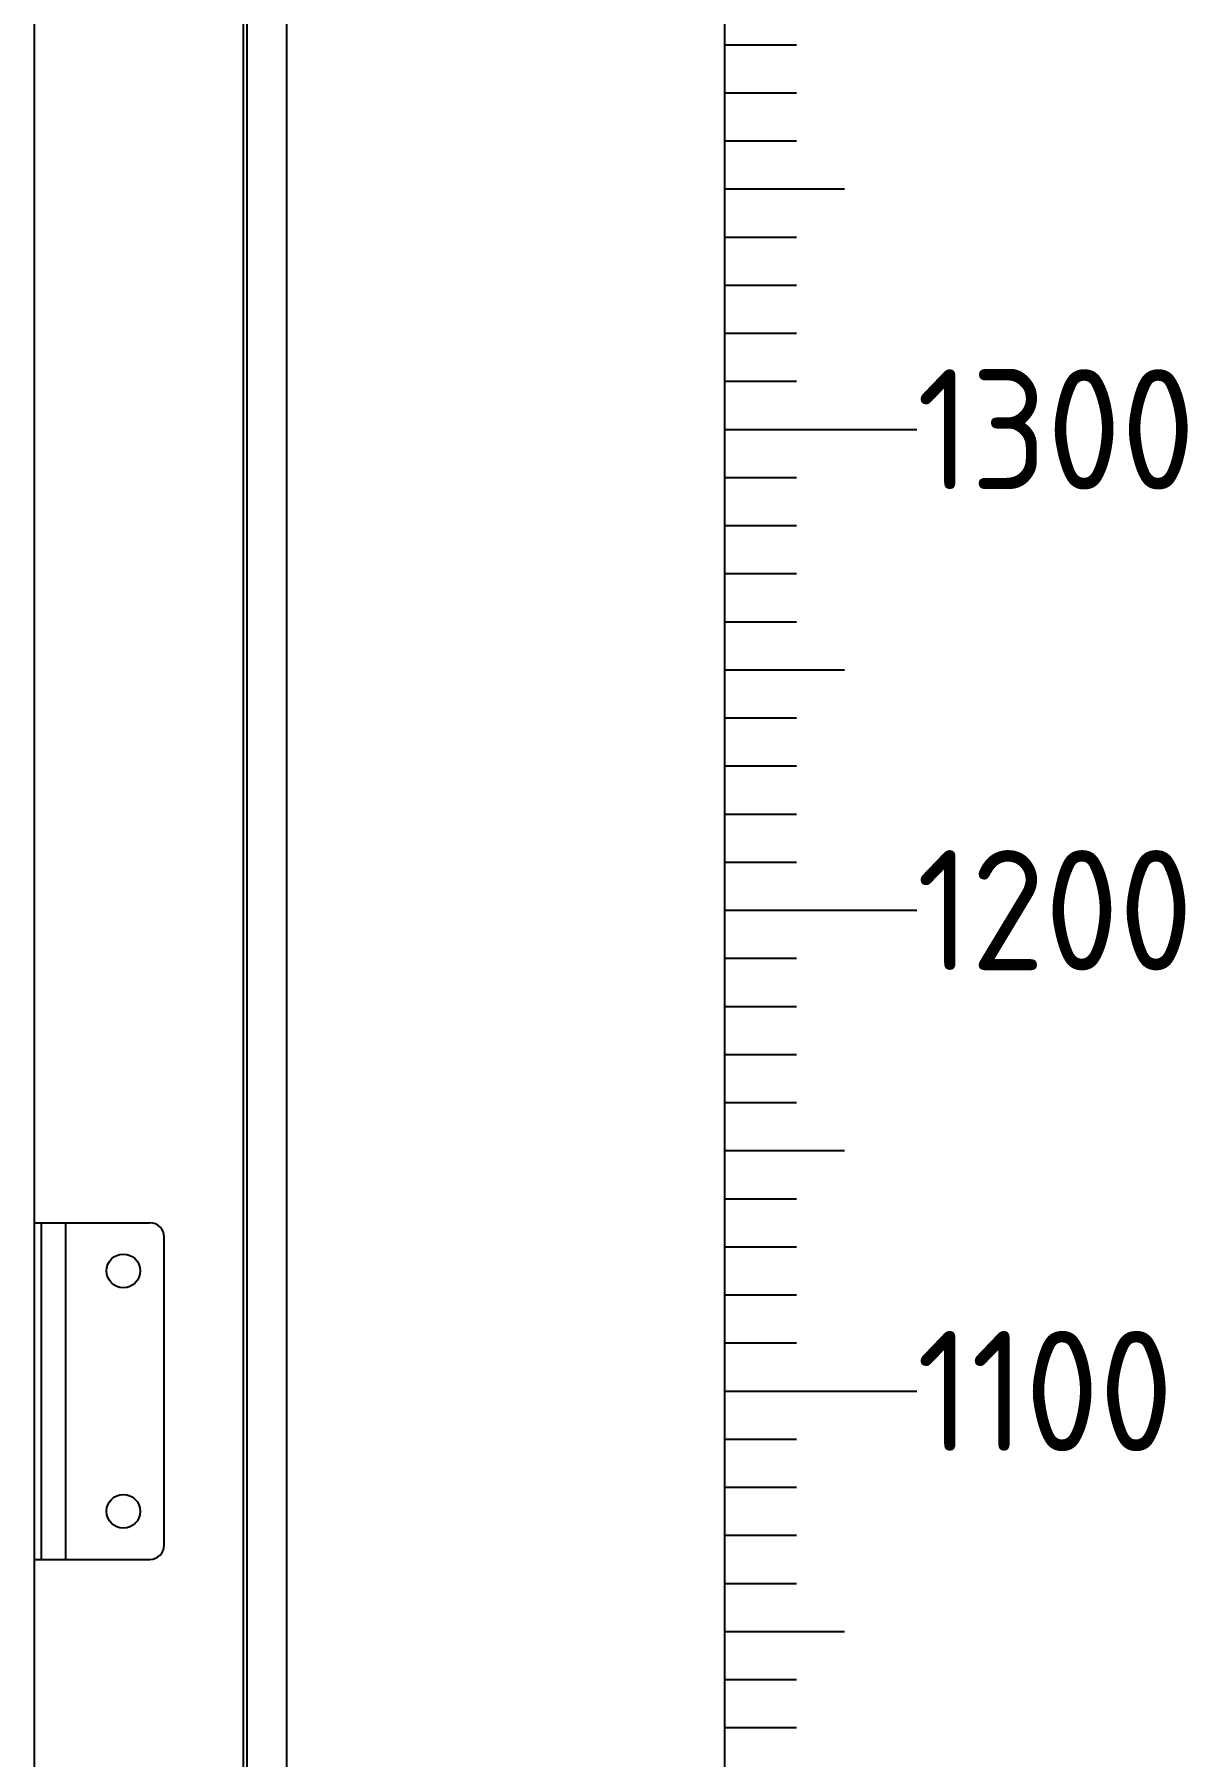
# Model space of a CAD drawing. Header units: millimetres. Extents: x 42356 to 50646, y 31507 to 39566.
# Drawn here: x 48177 to 48416.9, y 32898 to 33256.1 of the extents above; entities that cross this region are included whole.
import ezdxf
from ezdxf.enums import TextEntityAlignment as Align

# ---------------------------------------------------------------- set-up
doc = ezdxf.new("R2010")
doc.units = ezdxf.units.MM
doc.layers.add('000-PI-ORMAR', color=2, linetype='Continuous')
doc.styles.add('PI0', font='isocpeur.ttf', dxfattribs={"width": 0.9})

# ---------------------------------------------------------------- blocks, each defined once
blk = doc.blocks.new('2000x800 montažna')
at = {"layer": '000-PI-ORMAR'}
for p, q in [((46113.02, 34388.03), (46113.02, 36222.03)), ((46113.02, 35340.03), (46114.52, 35340.03)), ((46114.52, 35340.03), (46119.52, 35340.03)), ((46114.52, 35270.03), (46114.52, 35340.03)), ((46119.52, 35340.03), (46137.02, 35340.03)), ((46119.52, 35270.03), (46119.52, 35340.03)), ((46140.02, 35273.03), (46140.02, 35337.03)), ((46113.02, 35270.03), (46114.52, 35270.03)), ((46114.52, 35270.03), (46119.52, 35270.03)), ((46119.52, 35270.03), (46137.02, 35270.03))]:
    blk.add_line(p, q, dxfattribs=at)
for centre in [(46131.52, 35330.03), (46131.52, 35280.03)]:
    blk.add_circle(centre, 3.5, dxfattribs=at)
for centre, start, end in [((46137.02, 35337.03), 0, 90), ((46137.02, 35273.03), 270, 0)]:
    blk.add_arc(centre, 3, start, end, dxfattribs=at)
blk = doc.blocks.new('SKALA_2100')
for p, q in [((6091.94, 12435.39), (6091.94, 11575.39)), ((6091.94, 12415.39), (6106.94, 12415.39)), ((6091.94, 12405.39), (6106.94, 12405.39)), ((6091.94, 12395.39), (6106.94, 12395.39)), ((6091.94, 12385.39), (6116.94, 12385.39)), ((6091.94, 12375.39), (6106.94, 12375.39)), ((6091.94, 12365.39), (6106.94, 12365.39)), ((6091.94, 12355.39), (6106.94, 12355.39)), ((6091.94, 12345.39), (6106.94, 12345.39)), ((6091.94, 12335.39), (6131.94, 12335.39)), ((6091.94, 12325.39), (6106.94, 12325.39)), ((6091.94, 12315.39), (6106.94, 12315.39)), ((6091.94, 12305.39), (6106.94, 12305.39)), ((6091.94, 12295.39), (6106.94, 12295.39)), ((6091.94, 12285.39), (6116.94, 12285.39)), ((6091.94, 12275.39), (6106.94, 12275.39)), ((6091.94, 12265.39), (6106.94, 12265.39)), ((6091.94, 12255.39), (6106.94, 12255.39)), ((6091.94, 12245.39), (6106.94, 12245.39)), ((6091.94, 12235.39), (6131.94, 12235.39)), ((6091.94, 12235.39), (6131.94, 12235.39)), ((6091.94, 12235.39), (6131.94, 12235.39)), ((6091.94, 12225.39), (6106.94, 12225.39)), ((6091.94, 12215.39), (6106.94, 12215.39)), ((6091.94, 12205.39), (6106.94, 12205.39)), ((6091.94, 12195.39), (6106.94, 12195.39)), ((6091.94, 12185.39), (6116.94, 12185.39)), ((6091.94, 12175.39), (6106.94, 12175.39)), ((6091.94, 12165.39), (6106.94, 12165.39)), ((6091.94, 12155.39), (6106.94, 12155.39)), ((6091.94, 12145.39), (6106.94, 12145.39)), ((6091.94, 12135.39), (6131.94, 12135.39)), ((6091.94, 12125.39), (6106.94, 12125.39)), ((6091.94, 12115.39), (6106.94, 12115.39)), ((6091.94, 12105.39), (6106.94, 12105.39)), ((6091.94, 12095.39), (6106.94, 12095.39)), ((6091.94, 12085.39), (6116.94, 12085.39)), ((6091.94, 12075.39), (6106.94, 12075.39)), ((6091.94, 12065.39), (6106.94, 12065.39))]:
    blk.add_line(p, q)
at = {"style": 'PI0', "width": 0.9}
for s, p in [('1300', (6131.94, 12335.39)), ('1200', (6131.94, 12235.39)), ('1100', (6131.94, 12135.39))]:
    blk.add_text(s, height=25, dxfattribs=at).set_placement(p, align=Align.MIDDLE_LEFT)

msp = doc.modelspace()

# ---------------------------------------------------------------- linework, layer by layer
at = {"layer": '000-PI-ORMAR'}
for p, q in [((48220.526, 31875.989), (48220.526, 33973.989)), ((48221.276, 31975.489), (48221.276, 33972.489)), ((48229.526, 31977.989), (48229.526, 33969.989))]:
    msp.add_line(p, q, dxfattribs=at)

# ---------------------------------------------------------------- block references
msp.add_blockref('SKALA_2100', (42228.591, 20838.604))
msp.add_blockref('2000x800 montažna', (2064.005, -2331.044), dxfattribs=at)

doc.saveas('drawing.dxf')
